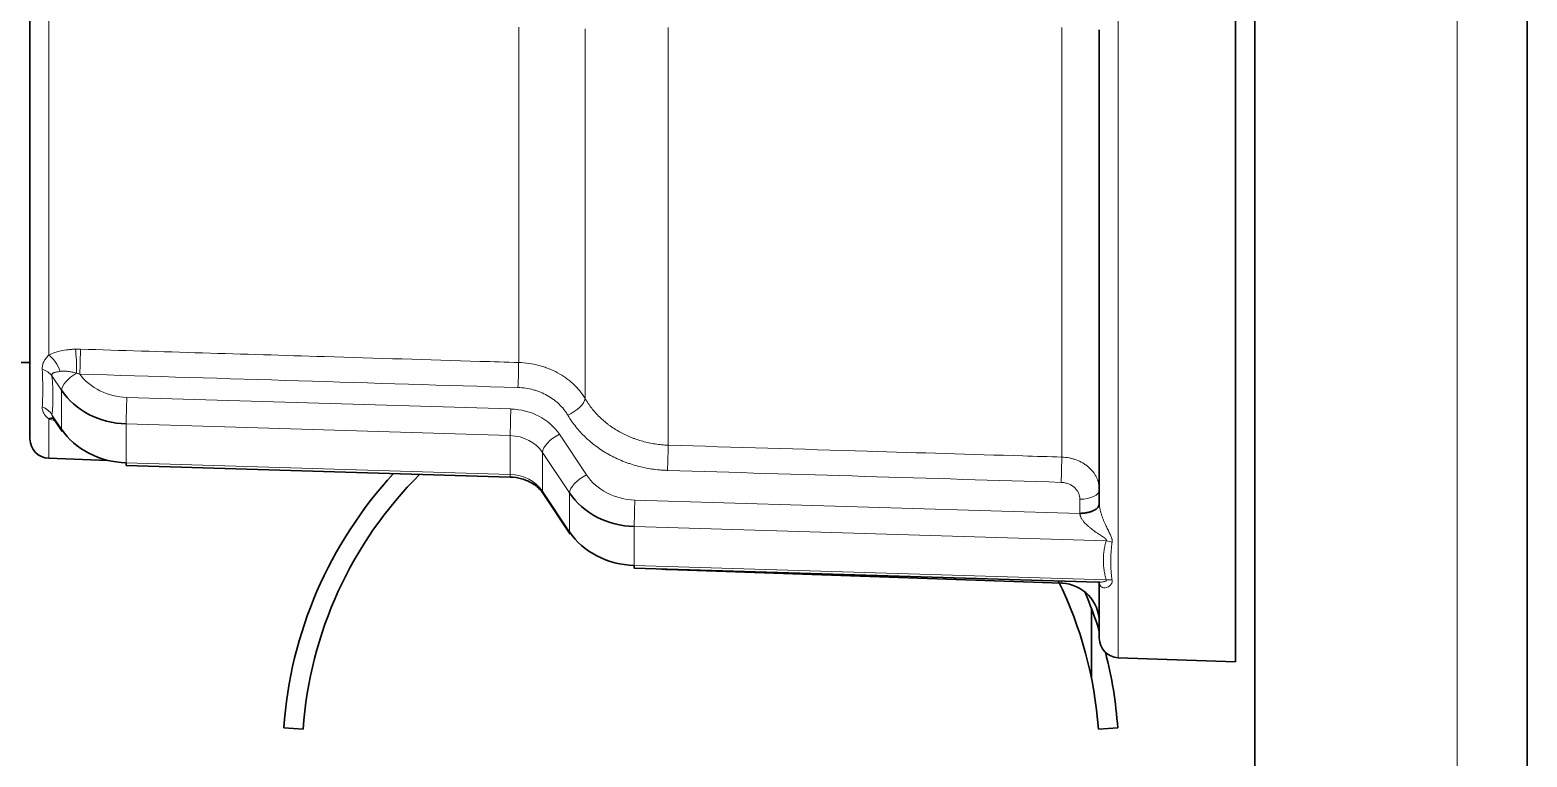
# Model space of a CAD drawing. Header units: inches. Extents: x -1096 to 3103, y -191 to 3207.
# Drawn here: x -592.76 to -554.26, y 1168.34 to 1187.04 of the extents above; entities that cross this region are included whole.
import ezdxf

# ---------------------------------------------------------------- set-up
doc = ezdxf.new("R2010")
doc.units = ezdxf.units.IN

msp = doc.modelspace()

# ---------------------------------------------------------------- linework, layer by layer
at = {"lineweight": 35}
for p, q in [((-554.255, 1211.339), (-554.255, 1150.141)), ((-561.755, 1170.791), (-561.755, 1207.291)), ((-561.255, 1203.512), (-561.255, 1150.141)), ((-592.755, 1201.558), (-592.755, 1176.523)), ((-565.255, 1187.041), (-565.255, 1174.858)), ((-593.255, 1178.491), (-592.755, 1178.491)), ((-592.172, 1177.08), (-592.166, 1177.072)), ((-592.167, 1177.073), (-591.926, 1176.712)), ((-591.943, 1176.773), (-591.926, 1176.712)), ((-592.273, 1176.024), (-590.749, 1175.971)), ((-590.281, 1175.908), (-590.278, 1175.841)), ((-590.278, 1175.841), (-580.402, 1175.542)), ((-579.556, 1175.116), (-578.86, 1174.072)), ((-565.255, 1174.857), (-565.255, 1175.219)), ((-578.877, 1174.133), (-578.86, 1174.072)), ((-577.215, 1173.268), (-577.213, 1173.201)), ((-577.213, 1173.201), (-565.297, 1172.841)), ((-576.343, 1173.163), (-566.221, 1172.809)), ((-565.255, 1171.396), (-565.255, 1172.858)), ((-565.455, 1170.355), (-565.455, 1172.156)), ((-564.773, 1170.896), (-561.755, 1170.791)), ((-585.73, 1169.056), (-586.229, 1169.091)), ((-564.782, 1169.091), (-565.28, 1169.056))]:
    msp.add_line(p, q, dxfattribs=at)
at = {"lineweight": 13}
for p, q in [((-556.055, 1209.541), (-556.055, 1150.141)), ((-564.773, 1189.041), (-564.773, 1170.896)), ((-592.273, 1178.678), (-592.273, 1187.4)), ((-580.187, 1187.112), (-580.187, 1178.487)), ((-578.479, 1177.564), (-578.479, 1187.072)), ((-576.343, 1176.362), (-576.343, 1187.102)), ((-566.221, 1187.1), (-566.221, 1176.055)), ((-591.943, 1177.773), (-592.19, 1178.144)), ((-591.943, 1176.773), (-591.943, 1177.773)), ((-580.387, 1177.292), (-590.263, 1177.59)), ((-592.273, 1176.024), (-592.273, 1177.037)), ((-592.167, 1177.073), (-592.19, 1177.144)), ((-591.943, 1176.773), (-592.19, 1177.144)), ((-590.281, 1175.908), (-590.281, 1176.908)), ((-580.404, 1176.609), (-590.281, 1176.908)), ((-580.404, 1175.609), (-580.404, 1176.609)), ((-578.444, 1175.6), (-579.14, 1176.643)), ((-580.404, 1175.609), (-590.281, 1175.908)), ((-579.573, 1175.176), (-579.573, 1176.176)), ((-578.877, 1175.133), (-579.573, 1176.176)), ((-580.404, 1175.609), (-580.402, 1175.542)), ((-579.573, 1175.176), (-579.556, 1175.116)), ((-578.877, 1174.133), (-579.573, 1175.176)), ((-578.877, 1174.133), (-578.877, 1175.133)), ((-565.755, 1174.605), (-577.198, 1174.951)), ((-565.755, 1174.969), (-565.755, 1174.608)), ((-577.215, 1173.268), (-577.215, 1174.268)), ((-565.077, 1173.901), (-577.215, 1174.268)), ((-565.077, 1172.901), (-577.215, 1173.268)), ((-576.343, 1173.163), (-576.343, 1173.175)), ((-566.221, 1172.869), (-566.221, 1172.809))]:
    msp.add_line(p, q, dxfattribs=at)
at = {"lineweight": 35}
for centre, radius, start, end in [((-592.255, 1176.523), 0.5, 180, 268), ((-575.505, 1168.341), 10.75, 137.2862, 175.9994), ((-575.505, 1168.341), 10.25, 134.811, 175.9994), ((-576.255, 1175.661), 2.5, 262.6246, 268), ((-575.505, 1168.341), 10.25, 4.0006, 26.2342), ((-566.255, 1171.81), 1, 0, 88), ((-575.505, 1168.341), 10.75, 17.5455, 23.2941), ((-564.755, 1171.396), 0.5, 180, 268), ((-575.505, 1168.341), 10.75, 4.0006, 14.4952)]:
    msp.add_arc(centre, radius, start, end, dxfattribs=at)
at = {"lineweight": 13}
for centre, major_axis, ratio, start_param, end_param in [((-592.29, 1178.28), (-0.234, 0.442), 0.554361, 4.379814, 5.469765), ((-591.604, 1178.439), (-0.014, 0.5), 0.091234, 4.242856, 5.608937), ((-591.474, 1178.439), (-0.015, -0.5), 0.017643, 1.047467, 2.470157), ((-592.623, 1177.927), (-0.498, -0.048), 0.812605, 3.584925, 4.257389), ((-591.51, 1177.989), (-0.416, -0.277), 0.433013, 4.540216, 6.00215), ((-590.211, 1178.889), (1.5, 0), 0.866025, 3.710453, 4.677482), ((-580.205, 1178.094), (0.015, 0.5), 0.017632, 4.18906, 5.615961), ((-592.623, 1176.927), (-0.496, 0.066), 0.908741, 3.783848, 4.456311), ((-590.263, 1177.34), (-0.015, -0.5), 0.01745, 4.189054, 5.75985), ((-578.923, 1177.383), (-0.431, -0.254), 0.445491, 1.314426, 2.823171), ((-580.387, 1177.042), (-0.015, -0.5), 0.01745, 4.189054, 5.75985), ((-580.439, 1175.993), (-1.5, 0), 0.866025, 3.665191, 4.677482), ((-580.439, 1175.743), (-1, 0), 0.866025, 3.665191, 4.677482), ((-579.14, 1176.393), (-0.416, -0.277), 0.433013, 4.431354, 6.00215), ((-576.36, 1175.963), (0.015, 0.5), 0.017581, 4.189058, 5.637506), ((-566.238, 1175.655), (0.015, 0.5), 0.017576, 4.189058, 5.640103), ((-580.439, 1174.743), (-1, 0), 0.866025, 3.665191, 4.677482), ((-578.444, 1175.35), (-0.416, -0.277), 0.433013, 4.431354, 6.00215), ((-577.145, 1176.249), (1.5, 0), 0.866025, 3.665191, 4.677482), ((-565.755, 1175.219), (0.5, 0), 0.5, 4.712389, 6.283185), ((-577.198, 1174.701), (-0.015, -0.5), 0.01745, 4.189054, 5.75985), ((-565.095, 1173.468), (0.474, -0.158), 0.857283, 1.498318, 1.813985), ((-565.095, 1172.468), (0.475, 0.155), 0.851594, 0.948144, 1.263811)]:
    msp.add_ellipse(centre, major_axis=major_axis, ratio=ratio, start_param=start_param, end_param=end_param, dxfattribs=at)
at = {"lineweight": 35}
for centre, major_axis, ratio, start_param, end_param in [((-590.211, 1178.639), (2, 0), 0.866025, 3.665191, 4.677482), ((-592.29, 1176.577), (-0.181, -0.466), 0.614151, 3.29116, 3.65362), ((-590.211, 1177.639), (2, 0), 0.866025, 3.665191, 4.677482), ((-577.145, 1175.999), (2, 0), 0.866025, 3.665191, 4.677482), ((-577.145, 1174.999), (2, 0), 0.866025, 3.665191, 4.677482)]:
    msp.add_ellipse(centre, major_axis=major_axis, ratio=ratio, start_param=start_param, end_param=end_param, dxfattribs=at)
at = {"lineweight": 13}
for points, knots in [([(-592.273, 1178.678), (-592.302, 1178.647), (-592.327, 1178.618), (-592.359, 1178.574), (-592.369, 1178.56), (-592.387, 1178.531), (-592.403, 1178.501), (-592.415, 1178.471), (-592.425, 1178.441), (-592.429, 1178.425), (-592.436, 1178.394), (-592.438, 1178.378), (-592.44, 1178.345), (-592.44, 1178.328), (-592.439, 1178.312)], [0, 0, 0, 0, 0.25, 0.25, 0.375, 0.375, 0.5, 0.625, 0.625, 0.75, 0.75, 0.875, 0.875, 1, 1, 1, 1]), ([(-591.586, 1178.83), (-591.618, 1178.829), (-591.649, 1178.828), (-591.712, 1178.824), (-591.743, 1178.821), (-591.834, 1178.81), (-591.894, 1178.8), (-592.009, 1178.775), (-592.066, 1178.76), (-592.174, 1178.723), (-592.225, 1178.702), (-592.273, 1178.678)], [0, 0, 0, 0, 0.125, 0.125, 0.25, 0.25, 0.5, 0.5, 0.75, 0.75, 1, 1, 1, 1]), ([(-580.187, 1178.487), (-580.52, 1178.497), (-580.854, 1178.507), (-582.519, 1178.558), (-583.852, 1178.598), (-587.275, 1178.703), (-589.366, 1178.766), (-591.457, 1178.83)], [0, 0, 0, 0, 0.088678, 0.088678, 0.44339, 0.44339, 1, 1, 1, 1]), ([(-592.439, 1178.312), (-592.435, 1178.219), (-592.431, 1178.13), (-592.427, 1177.957), (-592.426, 1177.874), (-592.426, 1177.713), (-592.427, 1177.635), (-592.431, 1177.486), (-592.435, 1177.415), (-592.439, 1177.346)], [0, 0, 0, 0, 0.25, 0.25, 0.5, 0.5, 0.75, 0.75, 1, 1, 1, 1]), ([(-592.19, 1178.144), (-592.191, 1178.15), (-592.192, 1178.156), (-592.192, 1178.166), (-592.191, 1178.177), (-592.188, 1178.185), (-592.184, 1178.194), (-592.182, 1178.197), (-592.173, 1178.208), (-592.166, 1178.213), (-592.15, 1178.223), (-592.141, 1178.226), (-592.121, 1178.233), (-592.11, 1178.236), (-592.087, 1178.24), (-592.075, 1178.243), (-592.038, 1178.249), (-592.011, 1178.253), (-591.982, 1178.258)], [0, 0, 0, 0, 0.0625, 0.0625, 0.125, 0.1875, 0.1875, 0.25, 0.25, 0.375, 0.375, 0.5, 0.5, 0.625, 0.625, 0.75, 0.75, 1, 1, 1, 1]), ([(-592.19, 1177.144), (-592.181, 1177.213), (-592.174, 1177.286), (-592.165, 1177.439), (-592.161, 1177.599), (-592.165, 1177.773), (-592.174, 1177.953), (-592.181, 1178.047), (-592.19, 1178.144)], [0, 0, 0, 0, 0.25, 0.25, 0.5, 0.75, 0.75, 1, 1, 1, 1]), ([(-591.982, 1178.258), (-591.967, 1178.261), (-591.951, 1178.263), (-591.917, 1178.265), (-591.9, 1178.266), (-591.848, 1178.266), (-591.813, 1178.264), (-591.741, 1178.255), (-591.705, 1178.249), (-591.631, 1178.234), (-591.594, 1178.225), (-591.557, 1178.214)], [0, 0, 0, 0, 0.125, 0.125, 0.25, 0.25, 0.5, 0.5, 0.75, 0.75, 1, 1, 1, 1]), ([(-578.479, 1177.564), (-578.489, 1177.581), (-578.499, 1177.598), (-578.521, 1177.631), (-578.532, 1177.647), (-578.566, 1177.696), (-578.59, 1177.727), (-578.666, 1177.82), (-578.721, 1177.878), (-578.81, 1177.961), (-578.841, 1177.988), (-578.888, 1178.027), (-578.905, 1178.04), (-578.938, 1178.065), (-578.955, 1178.078), (-579.04, 1178.138), (-579.182, 1178.227), (-579.337, 1178.299), (-579.457, 1178.346), (-579.498, 1178.361), (-579.582, 1178.388), (-579.624, 1178.401), (-579.75, 1178.434), (-579.836, 1178.451), (-580.01, 1178.476), (-580.098, 1178.484), (-580.187, 1178.487)], [0, 0, 0, 0, 0.03125, 0.03125, 0.0625, 0.0625, 0.125, 0.125, 0.25, 0.25, 0.3125, 0.3125, 0.34375, 0.34375, 0.375, 0.375, 0.5, 0.625, 0.625, 0.6875, 0.6875, 0.75, 0.75, 0.875, 0.875, 1, 1, 1, 1]), ([(-580.205, 1177.844), (-580.138, 1177.842), (-580.071, 1177.836), (-579.941, 1177.817), (-579.877, 1177.804), (-579.781, 1177.778), (-579.75, 1177.768), (-579.687, 1177.747), (-579.657, 1177.736), (-579.566, 1177.699), (-579.45, 1177.644), (-579.343, 1177.575), (-579.28, 1177.528), (-579.267, 1177.519), (-579.242, 1177.499), (-579.206, 1177.47), (-579.171, 1177.439), (-579.105, 1177.375), (-579.064, 1177.33), (-579.007, 1177.259), (-578.989, 1177.234), (-578.955, 1177.185), (-578.938, 1177.159), (-578.923, 1177.133)], [0, 0, 0, 0, 0.125, 0.125, 0.25, 0.25, 0.3125, 0.3125, 0.375, 0.375, 0.5, 0.625, 0.625, 0.65625, 0.65625, 0.6875, 0.75, 0.75, 0.875, 0.875, 0.9375, 0.9375, 1, 1, 1, 1]), ([(-592.439, 1177.346), (-592.441, 1177.321), (-592.439, 1177.295), (-592.426, 1177.242), (-592.416, 1177.214), (-592.395, 1177.173), (-592.387, 1177.16), (-592.369, 1177.133), (-592.359, 1177.12), (-592.327, 1177.082), (-592.302, 1177.058), (-592.273, 1177.037)], [0, 0, 0, 0, 0.25, 0.25, 0.5, 0.5, 0.625, 0.625, 0.75, 0.75, 1, 1, 1, 1]), ([(-576.343, 1176.362), (-576.371, 1176.363), (-576.399, 1176.364), (-576.454, 1176.368), (-576.482, 1176.37), (-576.566, 1176.378), (-576.621, 1176.384), (-576.784, 1176.409), (-576.892, 1176.432), (-577.05, 1176.475), (-577.102, 1176.491), (-577.18, 1176.518), (-577.205, 1176.527), (-577.257, 1176.546), (-577.282, 1176.556), (-577.409, 1176.608), (-577.506, 1176.655), (-577.691, 1176.76), (-577.78, 1176.817), (-577.886, 1176.896), (-577.906, 1176.912), (-577.948, 1176.945), (-577.968, 1176.962), (-578.028, 1177.013), (-578.067, 1177.048), (-578.178, 1177.157), (-578.246, 1177.233), (-578.371, 1177.393), (-578.428, 1177.476), (-578.479, 1177.564)], [0, 0, 0, 0, 0.03125, 0.03125, 0.0625, 0.0625, 0.125, 0.125, 0.25, 0.25, 0.3125, 0.3125, 0.34375, 0.34375, 0.375, 0.375, 0.5, 0.5, 0.625, 0.625, 0.65625, 0.65625, 0.6875, 0.6875, 0.75, 0.75, 0.875, 0.875, 1, 1, 1, 1]), ([(-592.273, 1177.037), (-592.225, 1177.02), (-592.175, 1177.004), (-592.121, 1176.99), (-592.121, 1176.99), (-592.121, 1176.99)], [0, 0, 0, 0, 0.999625, 0.999625, 1, 1, 1, 1]), ([(-578.923, 1177.133), (-578.862, 1177.03), (-578.794, 1176.931), (-578.644, 1176.742), (-578.562, 1176.652), (-578.428, 1176.524), (-578.382, 1176.482), (-578.31, 1176.422), (-578.285, 1176.402), (-578.236, 1176.363), (-578.211, 1176.344), (-578.084, 1176.251), (-577.977, 1176.183), (-577.755, 1176.059), (-577.638, 1176.004), (-577.487, 1175.942), (-577.456, 1175.93), (-577.394, 1175.908), (-577.302, 1175.875), (-577.208, 1175.846), (-577.018, 1175.795), (-576.89, 1175.768), (-576.693, 1175.739), (-576.627, 1175.731), (-576.527, 1175.722), (-576.494, 1175.72), (-576.427, 1175.716), (-576.394, 1175.714), (-576.36, 1175.713)], [0, 0, 0, 0, 0.125, 0.125, 0.25, 0.25, 0.3125, 0.3125, 0.34375, 0.34375, 0.375, 0.375, 0.5, 0.5, 0.625, 0.625, 0.65625, 0.65625, 0.6875, 0.75, 0.75, 0.875, 0.875, 0.9375, 0.9375, 0.96875, 0.96875, 1, 1, 1, 1]), ([(-566.221, 1176.055), (-566.554, 1176.065), (-566.887, 1176.075), (-568.552, 1176.126), (-569.885, 1176.166), (-572.926, 1176.258), (-574.634, 1176.31), (-576.343, 1176.362)], [0, 0, 0, 0, 0.098732, 0.098732, 0.493661, 0.493661, 1, 1, 1, 1]), ([(-565.255, 1175.219), (-565.255, 1175.273), (-565.262, 1175.327), (-565.277, 1175.393), (-565.28, 1175.406), (-565.288, 1175.432), (-565.301, 1175.471), (-565.327, 1175.533), (-565.354, 1175.582), (-565.376, 1175.617), (-565.384, 1175.629), (-565.4, 1175.652), (-565.408, 1175.664), (-565.452, 1175.72), (-565.492, 1175.762), (-565.558, 1175.819), (-565.581, 1175.838), (-565.618, 1175.864), (-565.631, 1175.872), (-565.656, 1175.889), (-565.669, 1175.897), (-565.734, 1175.935), (-565.79, 1175.961), (-565.863, 1175.988), (-565.878, 1175.993), (-565.908, 1176.003), (-565.923, 1176.008), (-565.969, 1176.021), (-565.999, 1176.028), (-566.093, 1176.046), (-566.156, 1176.053), (-566.221, 1176.055)], [0, 0, 0, 0, 0.125, 0.125, 0.15625, 0.15625, 0.1875, 0.25, 0.3125, 0.3125, 0.34375, 0.34375, 0.375, 0.375, 0.5, 0.5, 0.5625, 0.5625, 0.59375, 0.59375, 0.625, 0.625, 0.75, 0.75, 0.78125, 0.78125, 0.8125, 0.8125, 0.875, 0.875, 1, 1, 1, 1]), ([(-566.238, 1175.405), (-566.206, 1175.404), (-566.174, 1175.4), (-566.127, 1175.391), (-566.112, 1175.387), (-566.081, 1175.378), (-566.066, 1175.373), (-566.022, 1175.356), (-565.994, 1175.342), (-565.955, 1175.318), (-565.942, 1175.309), (-565.918, 1175.291), (-565.906, 1175.282), (-565.873, 1175.252), (-565.853, 1175.23), (-565.827, 1175.195), (-565.819, 1175.182), (-565.804, 1175.158), (-565.791, 1175.133), (-565.781, 1175.106), (-565.772, 1175.08), (-565.768, 1175.066), (-565.758, 1175.025), (-565.755, 1174.997), (-565.755, 1174.969)], [0, 0, 0, 0, 0.125, 0.125, 0.1875, 0.1875, 0.25, 0.25, 0.375, 0.375, 0.4375, 0.4375, 0.5, 0.5, 0.625, 0.625, 0.6875, 0.6875, 0.75, 0.8125, 0.8125, 0.875, 0.875, 1, 1, 1, 1]), ([(-564.925, 1173.862), (-564.923, 1173.876), (-564.922, 1173.891), (-564.924, 1173.914), (-564.925, 1173.922), (-564.927, 1173.937), (-564.929, 1173.945), (-564.935, 1173.969), (-564.941, 1173.986), (-564.954, 1174.02), (-564.961, 1174.037), (-564.985, 1174.089), (-565.003, 1174.125), (-565.031, 1174.182), (-565.04, 1174.201), (-565.06, 1174.24), (-565.069, 1174.26), (-565.098, 1174.321), (-565.117, 1174.363), (-565.146, 1174.43), (-565.155, 1174.453), (-565.173, 1174.499), (-565.182, 1174.523), (-565.199, 1174.572), (-565.207, 1174.596), (-565.218, 1174.635), (-565.222, 1174.648), (-565.228, 1174.673), (-565.232, 1174.686), (-565.241, 1174.726), (-565.246, 1174.752), (-565.25, 1174.786), (-565.251, 1174.792), (-565.253, 1174.806), (-565.255, 1174.825), (-565.255, 1174.845), (-565.255, 1174.857)], [0, 0, 0, 0, 0.0625, 0.0625, 0.09375, 0.09375, 0.125, 0.125, 0.1875, 0.1875, 0.25, 0.25, 0.375, 0.375, 0.4375, 0.4375, 0.5, 0.5, 0.625, 0.625, 0.6875, 0.6875, 0.75, 0.75, 0.8125, 0.8125, 0.84375, 0.84375, 0.875, 0.875, 0.9375, 0.9375, 0.953125, 0.953125, 0.96875, 1, 1, 1, 1]), ([(-565.755, 1174.606), (-565.755, 1174.597), (-565.754, 1174.586), (-565.75, 1174.566), (-565.747, 1174.556), (-565.738, 1174.525), (-565.729, 1174.506), (-565.713, 1174.477), (-565.708, 1174.467), (-565.696, 1174.448), (-565.69, 1174.439), (-565.676, 1174.42), (-565.67, 1174.411), (-565.655, 1174.393), (-565.648, 1174.385), (-565.611, 1174.342), (-565.579, 1174.31), (-565.528, 1174.265), (-565.511, 1174.25), (-565.476, 1174.221), (-565.459, 1174.208), (-565.405, 1174.167), (-565.369, 1174.142), (-565.315, 1174.105), (-565.296, 1174.093), (-565.26, 1174.069), (-565.242, 1174.057), (-565.206, 1174.034), (-565.188, 1174.023), (-565.154, 1174), (-565.137, 1173.988), (-565.113, 1173.97), (-565.106, 1173.964), (-565.092, 1173.951), (-565.086, 1173.945), (-565.079, 1173.935), (-565.077, 1173.932), (-565.074, 1173.925), (-565.073, 1173.922), (-565.072, 1173.916), (-565.073, 1173.913), (-565.074, 1173.907), (-565.075, 1173.904), (-565.077, 1173.901)], [0, 0, 0, 0, 0.03125, 0.03125, 0.0625, 0.0625, 0.125, 0.125, 0.15625, 0.15625, 0.1875, 0.1875, 0.21875, 0.21875, 0.25, 0.25, 0.375, 0.375, 0.4375, 0.4375, 0.5, 0.5, 0.625, 0.625, 0.6875, 0.6875, 0.75, 0.75, 0.8125, 0.8125, 0.875, 0.875, 0.90625, 0.90625, 0.9375, 0.9375, 0.953125, 0.953125, 0.96875, 0.96875, 0.984375, 0.984375, 1, 1, 1, 1]), ([(-565.077, 1173.901), (-565.091, 1173.86), (-565.102, 1173.818), (-565.12, 1173.736), (-565.128, 1173.694), (-565.139, 1173.611), (-565.143, 1173.57), (-565.149, 1173.487), (-565.151, 1173.403), (-565.149, 1173.32), (-565.143, 1173.236), (-565.139, 1173.195), (-565.128, 1173.111), (-565.12, 1173.069), (-565.102, 1172.985), (-565.091, 1172.943), (-565.077, 1172.901)], [0, 0, 0, 0, 0.125, 0.125, 0.25, 0.25, 0.375, 0.375, 0.5, 0.625, 0.625, 0.75, 0.75, 0.875, 0.875, 1, 1, 1, 1]), ([(-564.925, 1172.888), (-564.932, 1172.927), (-564.937, 1172.966), (-564.947, 1173.044), (-564.95, 1173.084), (-564.959, 1173.203), (-564.961, 1173.284), (-564.961, 1173.446), (-564.959, 1173.529), (-564.95, 1173.653), (-564.947, 1173.695), (-564.937, 1173.778), (-564.932, 1173.82), (-564.925, 1173.862)], [0, 0, 0, 0, 0.125, 0.125, 0.25, 0.25, 0.5, 0.5, 0.75, 0.75, 0.875, 0.875, 1, 1, 1, 1]), ([(-565.077, 1172.901), (-565.075, 1172.898), (-565.074, 1172.895), (-565.073, 1172.89), (-565.072, 1172.887), (-565.073, 1172.882), (-565.074, 1172.88), (-565.077, 1172.876), (-565.079, 1172.874), (-565.086, 1172.868), (-565.092, 1172.865), (-565.106, 1172.859), (-565.113, 1172.857), (-565.129, 1172.853), (-565.137, 1172.851), (-565.153, 1172.848), (-565.162, 1172.847), (-565.188, 1172.843), (-565.206, 1172.842), (-565.247, 1172.84), (-565.272, 1172.84), (-565.296, 1172.841)], [0, 0, 0, 0, 0.04694, 0.04694, 0.093879, 0.093879, 0.140819, 0.140819, 0.187758, 0.187758, 0.281637, 0.281637, 0.375516, 0.375516, 0.469395, 0.469395, 0.563275, 0.563275, 0.751033, 0.751033, 1, 1, 1, 1]), ([(-565.255, 1172.858), (-565.255, 1172.847), (-565.255, 1172.836), (-565.253, 1172.817), (-565.251, 1172.808), (-565.248, 1172.792), (-565.246, 1172.784), (-565.241, 1172.77), (-565.238, 1172.763), (-565.229, 1172.745), (-565.222, 1172.736), (-565.207, 1172.72), (-565.199, 1172.713), (-565.182, 1172.703), (-565.173, 1172.7), (-565.155, 1172.695), (-565.146, 1172.693), (-565.118, 1172.691), (-565.098, 1172.694), (-565.06, 1172.704), (-565.04, 1172.712), (-565.003, 1172.733), (-564.985, 1172.747), (-564.961, 1172.77), (-564.954, 1172.778), (-564.941, 1172.797), (-564.935, 1172.806), (-564.927, 1172.827), (-564.924, 1172.839), (-564.922, 1172.862), (-564.923, 1172.875), (-564.925, 1172.888)], [0, 0, 0, 0, 0.03125, 0.03125, 0.0625, 0.0625, 0.09375, 0.09375, 0.125, 0.125, 0.1875, 0.1875, 0.25, 0.25, 0.3125, 0.3125, 0.375, 0.375, 0.5, 0.5, 0.625, 0.625, 0.75, 0.75, 0.8125, 0.8125, 0.875, 0.875, 0.9375, 0.9375, 1, 1, 1, 1])]:
    msp.add_open_spline(points, degree=3, knots=knots, dxfattribs=at)
for points in [[(-591.457, 1178.83), (-591.5, 1178.831), (-591.543, 1178.831), (-591.586, 1178.83)], [(-591.557, 1178.214), (-591.529, 1178.207), (-591.502, 1178.198), (-591.474, 1178.189)], [(-591.474, 1178.189), (-587.718, 1178.074), (-583.961, 1177.959), (-580.205, 1177.844)], [(-576.36, 1175.713), (-572.986, 1175.611), (-569.612, 1175.508), (-566.238, 1175.405)]]:
    msp.add_open_spline(points, degree=3, dxfattribs=at)
at = {"lineweight": 35}
for points, knots in [([(-580.402, 1175.542), (-580.301, 1175.538), (-580.091, 1175.507), (-579.789, 1175.371), (-579.626, 1175.216), (-579.563, 1175.126), (-579.556, 1175.116)], [0, 0, 0, 0, 0.274108, 0.608207, 0.95363, 1, 1, 1, 1]), ([(-565.755, 1174.608), (-565.723, 1174.608), (-565.69, 1174.61), (-565.626, 1174.616), (-565.594, 1174.621), (-565.534, 1174.633), (-565.505, 1174.641), (-565.45, 1174.659), (-565.425, 1174.67), (-565.379, 1174.693), (-565.358, 1174.706), (-565.322, 1174.733), (-565.306, 1174.747), (-565.281, 1174.777), (-565.271, 1174.793), (-565.259, 1174.825), (-565.255, 1174.842), (-565.255, 1174.858)], [0, 0, 0, 0, 0.125, 0.125, 0.25, 0.25, 0.375, 0.375, 0.5, 0.5, 0.625, 0.625, 0.75, 0.75, 0.875, 0.875, 1, 1, 1, 1])]:
    msp.add_open_spline(points, degree=3, knots=knots, dxfattribs=at)
msp.add_open_spline([(-565.295, 1172.84), (-565.278, 1172.842), (-565.271, 1172.832)], degree=2, dxfattribs=at)

doc.saveas('drawing.dxf')
